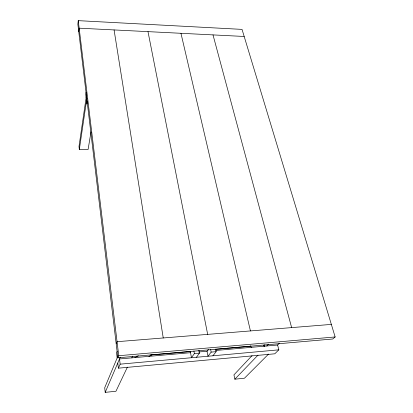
<?xml version="1.0" encoding="UTF-8"?>
<svg xmlns="http://www.w3.org/2000/svg" width="413" height="413" viewBox="0 0 413 413"><rect width="100%" height="100%" fill="white"/><g stroke="black" fill="none" stroke-linecap="round" stroke-linejoin="round"><path stroke-width="0.62" d="M78.253 20.65L77.856 24.166L117.87 357.803L332.739 339.001L335.144 336.956L242.039 29.385L78.253 20.65L118.753 355.712L117.87 357.803M78.754 31.677L79.162 28.177L244.186 36.468M86.09 92.223L85.744 94.623L86.121 97.767M86.554 94.773L79.002 146.507L79.322 149.511L88.088 149.511L91.015 131.917M79.322 149.511L86.936 97.943M87.319 101.133L86.875 104.107L86.498 100.927M116.203 343.879L117.055 341.696L331.345 324.401M117.209 351.277L116.564 352.857L117.168 357.921M117.912 356.145L104.711 387.735L105.201 392.35L115.939 391.261L127.416 367.116M105.201 392.35L120.281 357.193M279.415 343.213L277.603 345.025L278.821 349.837L274.774 353.802L118.392 368.174L120.162 364.163L119.527 358.949L190.543 352.692M131.814 357.865L132.625 356.156M193.914 351.065L194.378 353.6L191.451 357.725L190.321 351.442M196.438 357.276L199.438 353.151L198.911 350.327M215.648 349.145L216.154 351.675L211.167 352.113L207.992 356.233L207.027 351.241L208.426 349.383M212.912 355.789L216.154 351.675M252.059 355.598L233.939 374.87L234.852 379.191L244.455 378.215L268.584 354.06M234.852 379.191L258.022 355.097M266.793 345.975L268.569 344.132M134.927 357.591L138.345 355.794M148.917 356.357L152.351 354.581M120.162 364.163L278.821 349.837M198.71 351.974L207.027 351.241M215.741 350.472L277.603 345.025M194.378 353.6L199.438 353.151M118.753 355.712L335.144 336.956M150.275 355.02L190.465 351.504M215.178 349.341L250.928 346.208M250.216 345.795L251.367 347.338M263.303 345.17L264.015 346.223M213.01 34.904L291.635 327.607M264.341 344.788L264.774 346.579M180.956 33.293L250.433 330.932M147.993 31.636L207.667 334.38M210.666 349.589L211.167 352.113M114.076 29.932L163.243 337.968M117.777 363.022L118.392 368.174"/></g></svg>
